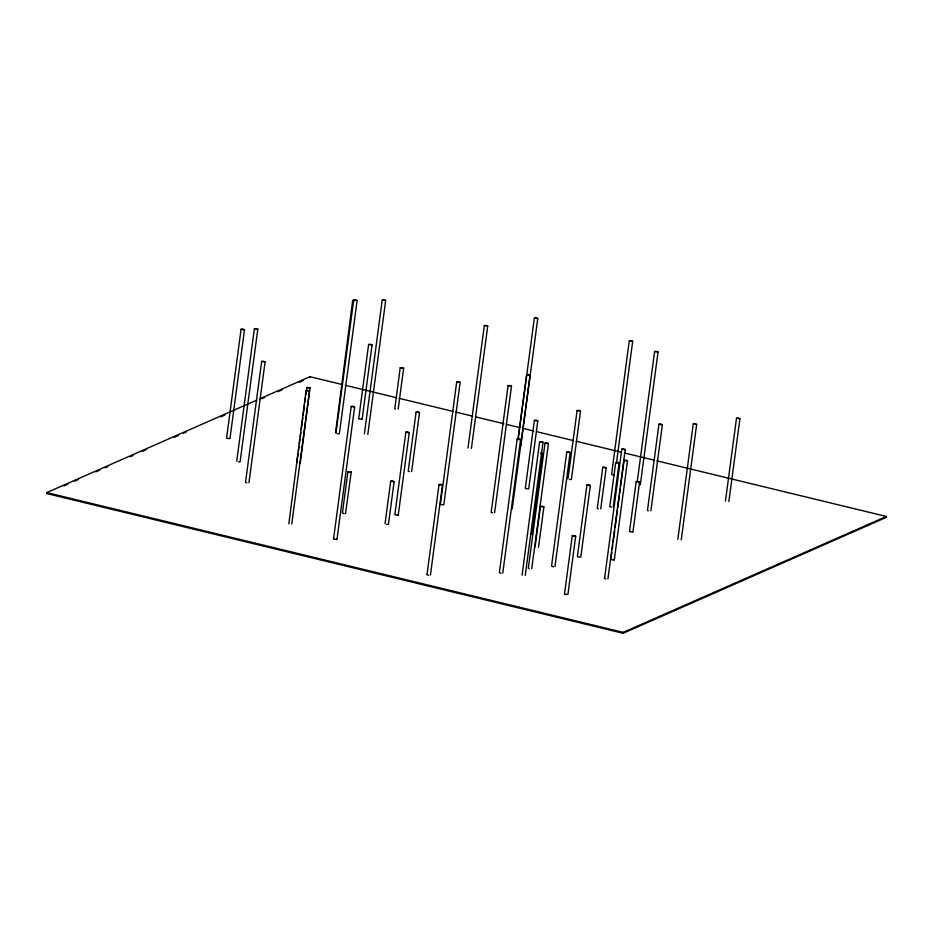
<?xml version="1.0" encoding="UTF-8"?>
<svg xmlns="http://www.w3.org/2000/svg" width="933" height="933" viewBox="0 0 933 933"><rect width="100%" height="100%" fill="white"/><g stroke="black" fill="none" stroke-linecap="round" stroke-linejoin="round"><path stroke-width="1.4" d="M256.773 400.117L46.778 492.601L46.65 493.522L623.069 633.285L886.222 517.395L886.35 516.474L656.914 460.844M226.579 437.939L241.087 329.256L242.883 329.057L244.493 329.722L229.996 438.405M236.725 461.135L254.382 328.719L256.178 328.533L257.8 329.197L240.131 461.602M248.959 482.688L265.077 361.911L263.456 361.246L261.66 361.444L245.542 482.209L246.837 482.827M291.772 523.938L309.499 391.079L307.878 390.414L306.094 390.612L288.833 523.856M296.846 462.57L298 453.904M298.385 451.024L298.968 446.697M299.353 443.805L299.925 439.478M300.309 436.597L300.892 432.271M301.277 429.378L302.817 417.832M303.202 414.952L304.543 404.852M304.928 401.971L305.511 397.633M305.896 394.752L306.852 387.533L310.013 387.72L300.263 463.036M309.814 377.632L309.931 376.71L342.516 384.606M354.108 300.274L352.662 300.508L335.588 432.422M335.938 433.204L353.712 300.041L355.508 299.855L357.129 300.519L339.355 433.682L337.233 433.822M333.571 538.784L351.228 406.473L353.024 406.287L354.645 406.951L336.988 539.262M347.927 471.62L351.344 472.086L347.927 471.62L342.411 512.94L344.032 513.605M345.525 513.605L351.193 472.226M358.727 418.625L368.628 344.452L370.424 344.254L372.045 344.918L362.144 419.104M364.383 433.915L382.25 299.971L384.046 299.773L385.667 300.438L367.8 434.393M398.193 409.109L403.639 368.232L401.68 367.532L400.234 367.754L394.776 408.642L395.499 409.12M385.037 523.67L390.705 481.171L392.501 480.973L394.123 481.638L388.455 524.136M398.239 515.226L409.26 432.62L407.289 431.909L405.843 432.142L394.822 514.759L398.181 515.308M408.234 471.013L416.095 412.106L417.891 411.908L419.512 412.573L411.651 471.48M427.022 574.553L439.035 484.542L440.831 484.344L442.44 485.008L430.44 575.02M440.388 504.252L456.727 381.83L458.523 381.632L460.144 382.297L443.805 504.718L440.866 504.636M467.993 447.992L484.332 325.559L486.116 325.36L487.737 326.025L471.41 448.458M491.224 512.077L508.088 385.644L509.885 385.446L511.506 386.11L494.63 512.555M502.77 573.13L520.602 439.466L518.981 438.802L517.185 439L499.353 572.652L500.974 573.317M520.602 439.466L517.92 439.466L526.62 374.844L528.416 374.646L530.037 375.311L512.194 509.056M518.142 439.536L534.341 318.083L536.137 317.896L537.758 318.561L520.789 445.729M525.314 488.321L534.376 420.375L536.172 420.188L537.793 420.853L528.731 488.799L525.792 488.717M522.095 575.183L539.601 441.764L541.397 441.577L543.018 442.242L525.256 575.358M532.09 533.828L542.796 453.52L540.837 452.808M531.74 568.675L548.429 443.641L546.808 442.977L545.012 443.163L528.335 568.209L529.058 568.675M535.064 546.948L540.464 506.456L542.26 506.257L543.881 506.922L538.481 547.426M554.948 566.576L570.168 452.505L568.559 451.84L566.763 452.039L551.543 566.109L553.502 566.809M567.987 478.851L577.107 410.532L578.903 410.345L580.524 411.01L571.404 479.317M564.5 593.971L572.267 535.752L574.39 535.612L575.684 536.218L567.917 594.438L564.978 594.356M577.387 556.558L586.927 485.02L588.723 484.822L590.344 485.487L580.793 557.024L578.11 557.024M600.712 508.905L606.193 467.83L604.222 467.13L602.776 467.363L597.295 508.427L598.286 508.975M616.398 463.316L632.691 341.233L631.07 340.568L629.274 340.755L611.605 474.197M609.82 506.421L615.675 462.546L617.471 462.348L619.092 463.013L613.238 506.887M604.572 578.332L621.821 449.111L623.617 448.913L625.238 449.578L607.943 578.88M610.87 559.415L611.826 552.243M612.211 549.362L612.783 545.059M613.168 542.19L614.707 530.702M615.092 527.833L617.389 510.596M617.774 507.727L619.302 496.239M619.687 493.37L620.258 489.055M620.643 486.186L624.095 460.342L626.51 460.261L627.512 460.809L614.287 559.893M629.542 531.39L636.178 481.603L637.974 481.416L639.595 482.081L632.959 531.857M637.286 481.451L654.616 351.519L656.412 351.333L658.033 351.998L640.306 484.81M623.069 633.285L623.186 632.364L886.35 516.474M647.479 510.328L658.955 424.247L660.751 424.06L662.372 424.725L650.884 510.794M677.836 539.356L693.242 423.944L695.027 423.745L696.648 424.41L681.253 539.834M725.454 501.091L736.51 418.241L738.306 418.042L739.927 418.707L728.871 501.569M257.8 329.197L254.382 328.719M265.03 361.992L261.66 361.444M357.129 300.519L353.712 300.041M310.223 388.081L306.852 387.533M309.453 391.16L306.094 390.612M385.667 300.438L382.273 300.053M354.645 406.951L351.228 406.473M403.639 368.232L400.234 367.754M419.512 412.573L416.106 412.199M409.214 432.69L405.843 432.142M487.737 326.025L484.332 325.559M394.123 481.638L390.729 481.265M537.746 420.923L534.399 420.468M542.971 442.312L539.601 441.764M548.429 443.641L545.012 443.163M632.632 341.315L629.274 340.755M543.881 506.922L540.464 506.456M625.18 449.659L621.821 449.111M619.092 463.013L615.698 462.64M662.372 424.725L658.955 424.247M639.548 482.151L636.201 481.696M696.648 424.41L693.242 423.944M244.446 329.804L241.099 329.349M372.045 344.918L368.64 344.545M460.144 382.297L456.727 381.83M537.758 318.561L534.341 318.083M442.394 485.09L439.046 484.624M511.506 386.11L508.088 385.644M530.037 375.311L526.62 374.844M542.749 453.601L540.673 453.66M580.524 411.01L577.107 410.532M570.168 452.505L566.774 452.132M658.033 351.998L654.616 351.519M590.344 485.487L586.927 485.02M606.193 467.83L602.776 467.363M575.684 536.218L572.267 535.752M627.454 460.89L624.107 460.424M739.927 418.707L736.51 418.241M259.432 398.951L309.931 376.71M63.934 485.906L67.911 484.157M74.558 481.23L78.547 479.469M95.831 471.865L99.819 470.104M105.126 467.771L107.785 466.593M130.387 456.645L133.046 455.479M142.341 451.374L146.329 449.624M174.249 437.332L178.226 435.571M183.544 433.239L186.203 432.061M220.759 416.853L224.748 415.092M261.963 398.706L264.622 397.528M277.917 391.685L281.906 389.924M299.178 382.32L303.167 380.559M361.992 419.244L358.995 418.917M336.836 539.402L333.839 539.076M229.693 438.592L227.302 438.405M239.828 461.8L238.335 461.8M571.101 479.515L569.608 479.515M388.14 524.323L386.659 524.334M531.775 534.026L530.294 534.026M632.644 532.055L629.647 531.577M613.984 560.08L610.975 559.613M614.346 475.037L612.445 474.885M611.442 507.086L610.089 506.701M428.644 575.218L427.127 574.74M353.957 301.114L352.662 300.508M409.529 471.62L408.491 471.305M492.507 512.695L491.481 512.369M605.867 578.938L604.596 578.425M345.338 385.294L396.327 397.656M399.161 398.344L452.983 411.395M455.805 412.083L472.809 416.2M475.643 416.888L503.96 423.757M506.794 424.445L519.541 427.536M522.375 428.224L533.699 430.964M536.533 431.652L573.363 440.586M576.186 441.274L621.506 452.26M624.34 452.948L654.08 460.156M46.778 492.601L623.186 632.364M517.92 439.466L517.185 439M648.202 510.794L647.49 510.409"/></g></svg>
